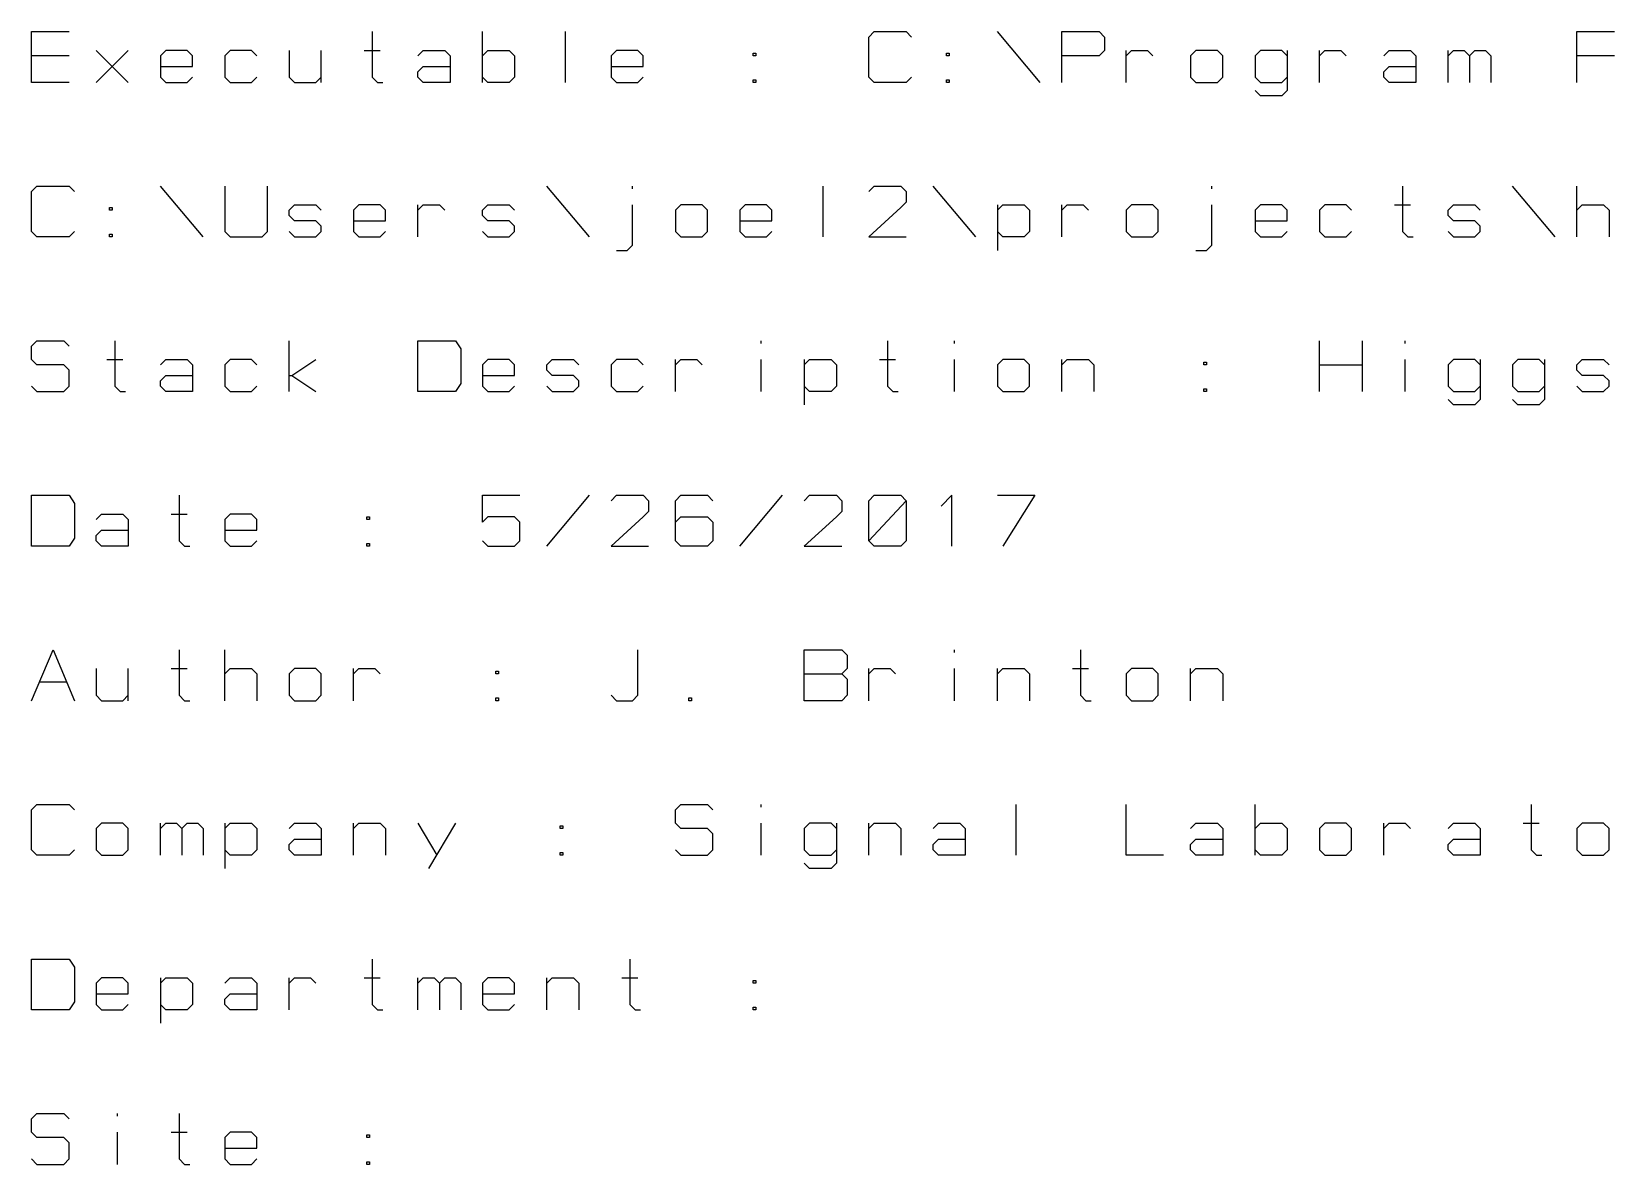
# Model space of a CAD drawing. Extents: x 0 to 291, y 0 to 144.
# Drawn here: x 0 to 49.16, y 108.61 to 143.79 of the extents above; entities that cross this region are included whole.
import ezdxf

# ---------------------------------------------------------------- set-up
doc = ezdxf.new("R2010")
doc.units = 0

msp = doc.modelspace()

# ---------------------------------------------------------------- linework, layer by layer
at = {"layer": 'StackupLayer'}
for p, q in [((0, 142.215), (0, 143.792)), ((0, 143.792), (1.162, 143.792)), ((10.581, 143.792), (10.581, 142.381)), ((14, 142.215), (14, 143.792)), ((16.581, 142.215), (16.581, 143.792)), ((26, 143.626), (26.166, 143.792)), ((26, 142.381), (26, 143.626)), ((26.166, 143.792), (27.162, 143.792)), ((27.162, 143.792), (27.328, 143.626)), ((31.328, 142.215), (30, 143.792)), ((32, 142.215), (32, 143.792)), ((32, 143.792), (33.162, 143.792)), ((33.162, 143.792), (33.328, 143.626)), ((33.328, 143.626), (33.328, 143.211)), ((48, 142.215), (48, 143.792)), ((48, 143.792), (49.162, 143.792)), ((2, 142.215), (2.996, 143.211)), ((2, 143.211), (2.996, 142.215)), ((4.166, 143.211), (4, 143.045)), ((4.83, 143.211), (4.166, 143.211)), ((4.996, 143.045), (4.83, 143.211)), ((6.166, 143.211), (6, 143.045)), ((6.83, 143.211), (6.166, 143.211)), ((6.996, 143.045), (6.83, 143.211)), ((8, 143.211), (8, 142.381)), ((8.996, 142.215), (8.996, 143.211)), ((10.332, 143.211), (10.83, 143.211)), ((12, 143.045), (12.166, 143.211)), ((12.166, 143.211), (12.83, 143.211)), ((12.83, 143.211), (12.996, 143.045)), ((14, 143.045), (14.166, 143.211)), ((14.166, 143.211), (14.83, 143.211)), ((14.83, 143.211), (14.996, 143.045)), ((18.166, 143.211), (18, 143.045)), ((18.83, 143.211), (18.166, 143.211)), ((18.996, 143.045), (18.83, 143.211)), ((22.415, 143.045), (22.415, 143.128)), ((22.415, 143.128), (22.498, 143.128)), ((22.498, 143.128), (22.498, 143.045)), ((28.415, 143.045), (28.415, 143.128)), ((28.415, 143.128), (28.498, 143.128)), ((28.498, 143.128), (28.498, 143.045)), ((33.328, 143.211), (33.162, 143.045)), ((34, 142.215), (34, 143.211)), ((34, 143.045), (34.166, 143.211)), ((34.166, 143.211), (34.664, 143.211)), ((34.664, 143.211), (34.83, 143.045)), ((36.166, 143.211), (36, 143.045)), ((36.83, 143.211), (36.166, 143.211)), ((36.996, 143.045), (36.83, 143.211)), ((38.166, 143.211), (38, 143.045)), ((38.83, 143.211), (38.166, 143.211)), ((38.996, 143.045), (38.83, 143.211)), ((38.996, 143.211), (38.996, 141.966)), ((40, 142.215), (40, 143.211)), ((40, 143.045), (40.166, 143.211)), ((40.166, 143.211), (40.664, 143.211)), ((40.664, 143.211), (40.83, 143.045)), ((42, 143.045), (42.166, 143.211)), ((42.166, 143.211), (42.83, 143.211)), ((42.83, 143.211), (42.996, 143.045)), ((44, 142.215), (44, 143.211)), ((44, 143.045), (44.166, 143.211)), ((44.166, 143.211), (44.498, 143.211)), ((44.498, 143.211), (44.664, 143.045)), ((44.664, 143.045), (44.83, 143.211)), ((44.83, 143.211), (45.162, 143.211)), ((45.162, 143.211), (45.328, 143.045)), ((1.162, 143.045), (0, 143.045)), ((4, 143.045), (4, 142.381)), ((4, 142.713), (4.996, 142.713)), ((4.996, 142.713), (4.996, 143.045)), ((6, 143.045), (6, 142.381)), ((12, 142.547), (12.166, 142.713)), ((12.166, 142.713), (12.996, 142.713)), ((12.996, 143.045), (12.996, 142.215)), ((14.996, 143.045), (14.996, 142.381)), ((18, 143.045), (18, 142.381)), ((18, 142.713), (18.996, 142.713)), ((18.996, 142.713), (18.996, 143.045)), ((22.498, 143.045), (22.415, 143.045)), ((28.498, 143.045), (28.415, 143.045)), ((33.162, 143.045), (32, 143.045)), ((36, 143.045), (36, 142.381)), ((36.996, 142.381), (36.996, 143.045)), ((38, 143.045), (38, 142.381)), ((42, 142.547), (42.166, 142.713)), ((42.166, 142.713), (42.996, 142.713)), ((42.996, 143.045), (42.996, 142.215)), ((44.664, 143.045), (44.664, 142.215)), ((45.328, 143.045), (45.328, 142.215)), ((49.162, 143.045), (48, 143.045)), ((1.162, 142.215), (0, 142.215)), ((4, 142.381), (4.166, 142.215)), ((4.166, 142.215), (4.83, 142.215)), ((4.83, 142.215), (4.996, 142.381)), ((6, 142.381), (6.166, 142.215)), ((6.166, 142.215), (6.83, 142.215)), ((6.83, 142.215), (6.996, 142.381)), ((8, 142.381), (8.166, 142.215)), ((8.166, 142.215), (8.83, 142.215)), ((8.83, 142.215), (8.996, 142.381)), ((10.581, 142.381), (10.747, 142.215)), ((10.747, 142.215), (10.913, 142.215)), ((12, 142.381), (12, 142.547)), ((12.166, 142.215), (12, 142.381)), ((12.996, 142.215), (12.166, 142.215)), ((12.996, 142.381), (12.996, 142.215)), ((14.166, 142.215), (14, 142.381)), ((14.83, 142.215), (14.166, 142.215)), ((14.996, 142.381), (14.83, 142.215)), ((18, 142.381), (18.166, 142.215)), ((18.166, 142.215), (18.83, 142.215)), ((18.83, 142.215), (18.996, 142.381)), ((22.415, 142.215), (22.415, 142.298)), ((22.415, 142.298), (22.498, 142.298)), ((22.498, 142.215), (22.415, 142.215)), ((22.498, 142.298), (22.498, 142.215)), ((26.166, 142.215), (26, 142.381)), ((27.162, 142.215), (26.166, 142.215)), ((27.328, 142.381), (27.162, 142.215)), ((28.415, 142.215), (28.415, 142.298)), ((28.415, 142.298), (28.498, 142.298)), ((28.498, 142.215), (28.415, 142.215)), ((28.498, 142.298), (28.498, 142.215)), ((36, 142.381), (36.166, 142.215)), ((36.166, 142.215), (36.83, 142.215)), ((36.83, 142.215), (36.996, 142.381)), ((38, 142.381), (38.166, 142.215)), ((38.166, 142.215), (38.83, 142.215)), ((38.83, 142.215), (38.996, 142.381)), ((42, 142.381), (42, 142.547)), ((42.166, 142.215), (42, 142.381)), ((42.996, 142.215), (42.166, 142.215)), ((42.996, 142.381), (42.996, 142.215)), ((38.166, 141.8), (38, 141.966)), ((38.83, 141.8), (38.166, 141.8)), ((38.996, 141.966), (38.83, 141.8)), ((0, 138.826), (0.166, 138.992)), ((0, 137.581), (0, 138.826)), ((0.166, 138.992), (1.162, 138.992)), ((1.162, 138.992), (1.328, 138.826)), ((5.328, 137.415), (4, 138.992)), ((6, 138.992), (6, 137.581)), ((7.328, 137.581), (7.328, 138.992)), ((17.328, 137.415), (16, 138.992)), ((18.664, 138.909), (18.664, 138.992)), ((24.581, 137.415), (24.581, 138.992)), ((26, 138.826), (26.166, 138.992)), ((26.166, 138.992), (26.996, 138.992)), ((26.996, 138.992), (27.162, 138.826)), ((27.162, 138.826), (27.162, 138.494)), ((29.328, 137.415), (28, 138.992)), ((36.664, 138.909), (36.664, 138.992)), ((42.581, 138.992), (42.581, 137.581)), ((47.328, 137.415), (46, 138.992)), ((48, 137.415), (48, 138.992)), ((2.415, 138.245), (2.415, 138.328)), ((2.415, 138.328), (2.498, 138.328)), ((2.498, 138.245), (2.415, 138.245)), ((2.498, 138.328), (2.498, 138.245)), ((8, 138.245), (8.166, 138.411)), ((8, 138.079), (8, 138.245)), ((8.166, 138.411), (8.83, 138.411)), ((8.83, 138.411), (8.996, 138.245)), ((10.166, 138.411), (10, 138.245)), ((10, 138.245), (10, 137.581)), ((10.83, 138.411), (10.166, 138.411)), ((10.996, 138.245), (10.83, 138.411)), ((10.996, 137.913), (10.996, 138.245)), ((12, 137.415), (12, 138.411)), ((12, 138.245), (12.166, 138.411)), ((12.166, 138.411), (12.664, 138.411)), ((12.664, 138.411), (12.83, 138.245)), ((14, 138.245), (14.166, 138.411)), ((14, 138.079), (14, 138.245)), ((14.166, 138.411), (14.83, 138.411)), ((14.83, 138.411), (14.996, 138.245)), ((18.664, 137.166), (18.664, 138.411)), ((20.166, 138.411), (20, 138.245)), ((20, 138.245), (20, 137.581)), ((20.83, 138.411), (20.166, 138.411)), ((20.996, 138.245), (20.83, 138.411)), ((20.996, 137.581), (20.996, 138.245)), ((22.166, 138.411), (22, 138.245)), ((22, 138.245), (22, 137.581)), ((22.83, 138.411), (22.166, 138.411)), ((22.996, 138.245), (22.83, 138.411)), ((22.996, 137.913), (22.996, 138.245)), ((26.996, 138.328), (26, 137.415)), ((27.162, 138.494), (26.996, 138.328)), ((30, 138.411), (30, 137)), ((30, 138.245), (30.166, 138.411)), ((30.166, 138.411), (30.83, 138.411)), ((30.83, 138.411), (30.996, 138.245)), ((30.996, 138.245), (30.996, 137.581)), ((32, 137.415), (32, 138.411)), ((32, 138.245), (32.166, 138.411)), ((32.166, 138.411), (32.664, 138.411)), ((32.664, 138.411), (32.83, 138.245)), ((34.166, 138.411), (34, 138.245)), ((34, 138.245), (34, 137.581)), ((34.83, 138.411), (34.166, 138.411)), ((34.996, 138.245), (34.83, 138.411)), ((34.996, 137.581), (34.996, 138.245)), ((36.664, 137.166), (36.664, 138.411)), ((38.166, 138.411), (38, 138.245)), ((38, 138.245), (38, 137.581)), ((38.83, 138.411), (38.166, 138.411)), ((38.996, 138.245), (38.83, 138.411)), ((38.996, 137.913), (38.996, 138.245)), ((40.166, 138.411), (40, 138.245)), ((40, 138.245), (40, 137.581)), ((40.83, 138.411), (40.166, 138.411)), ((40.996, 138.245), (40.83, 138.411)), ((42.332, 138.411), (42.83, 138.411)), ((44, 138.245), (44.166, 138.411)), ((44, 138.079), (44, 138.245)), ((44.166, 138.411), (44.83, 138.411)), ((44.83, 138.411), (44.996, 138.245)), ((48, 138.245), (48.166, 138.411)), ((48.166, 138.411), (48.83, 138.411)), ((48.83, 138.411), (48.996, 138.245)), ((48.996, 138.245), (48.996, 137.415)), ((8.166, 137.913), (8, 138.079)), ((8.83, 137.913), (8.166, 137.913)), ((8.996, 137.747), (8.83, 137.913)), ((8.996, 137.581), (8.996, 137.747)), ((10, 137.913), (10.996, 137.913)), ((14.166, 137.913), (14, 138.079)), ((14.83, 137.913), (14.166, 137.913)), ((14.996, 137.747), (14.83, 137.913)), ((14.996, 137.581), (14.996, 137.747)), ((22, 137.913), (22.996, 137.913)), ((38, 137.913), (38.996, 137.913)), ((44.166, 137.913), (44, 138.079)), ((44.83, 137.913), (44.166, 137.913)), ((44.996, 137.747), (44.83, 137.913)), ((44.996, 137.581), (44.996, 137.747)), ((0.166, 137.415), (0, 137.581)), ((1.162, 137.415), (0.166, 137.415)), ((1.328, 137.581), (1.162, 137.415)), ((2.415, 137.415), (2.415, 137.498)), ((2.415, 137.498), (2.498, 137.498)), ((2.498, 137.415), (2.415, 137.415)), ((2.498, 137.498), (2.498, 137.415)), ((6, 137.581), (6.166, 137.415)), ((6.166, 137.415), (7.162, 137.415)), ((7.162, 137.415), (7.328, 137.581)), ((8, 137.581), (8.166, 137.415)), ((8.166, 137.415), (8.83, 137.415)), ((8.83, 137.415), (8.996, 137.581)), ((10, 137.581), (10.166, 137.415)), ((10.166, 137.415), (10.83, 137.415)), ((10.83, 137.415), (10.996, 137.581)), ((14, 137.581), (14.166, 137.415)), ((14.166, 137.415), (14.83, 137.415)), ((14.83, 137.415), (14.996, 137.581)), ((18.498, 137), (18.664, 137.166)), ((20, 137.581), (20.166, 137.415)), ((20.166, 137.415), (20.83, 137.415)), ((20.83, 137.415), (20.996, 137.581)), ((22, 137.581), (22.166, 137.415)), ((22.166, 137.415), (22.83, 137.415)), ((22.83, 137.415), (22.996, 137.581)), ((26, 137.415), (27.162, 137.415)), ((30.166, 137.415), (30, 137.581)), ((30.83, 137.415), (30.166, 137.415)), ((30.996, 137.581), (30.83, 137.415)), ((34, 137.581), (34.166, 137.415)), ((34.166, 137.415), (34.83, 137.415)), ((34.83, 137.415), (34.996, 137.581)), ((36.498, 137), (36.664, 137.166)), ((38, 137.581), (38.166, 137.415)), ((38.166, 137.415), (38.83, 137.415)), ((38.83, 137.415), (38.996, 137.581)), ((40, 137.581), (40.166, 137.415)), ((40.166, 137.415), (40.83, 137.415)), ((40.83, 137.415), (40.996, 137.581)), ((42.581, 137.581), (42.747, 137.415)), ((42.747, 137.415), (42.913, 137.415)), ((44, 137.581), (44.166, 137.415)), ((44.166, 137.415), (44.83, 137.415)), ((44.83, 137.415), (44.996, 137.581)), ((18.166, 137), (18.498, 137)), ((36.166, 137), (36.498, 137)), ((0, 134.026), (0.166, 134.192)), ((0, 133.611), (0, 134.026)), ((0.166, 134.192), (0.996, 134.192)), ((0.996, 134.192), (1.162, 134.026)), ((2.581, 134.192), (2.581, 132.781)), ((8, 132.615), (8, 134.192)), ((12, 132.615), (12, 134.192)), ((12, 134.192), (13.162, 134.192)), ((13.162, 134.192), (13.328, 133.943)), ((13.328, 133.943), (13.328, 132.864)), ((22.664, 134.109), (22.664, 134.192)), ((26.581, 134.192), (26.581, 132.781)), ((28.664, 134.109), (28.664, 134.192)), ((40, 132.615), (40, 134.192)), ((41.328, 134.192), (41.328, 132.615)), ((42.664, 134.109), (42.664, 134.192)), ((0.166, 133.445), (0, 133.611)), ((0.996, 133.445), (0.166, 133.445)), ((1.162, 133.279), (0.996, 133.445)), ((1.162, 132.781), (1.162, 133.279)), ((2.332, 133.611), (2.83, 133.611)), ((4, 133.445), (4.166, 133.611)), ((4.166, 133.611), (4.83, 133.611)), ((4.83, 133.611), (4.996, 133.445)), ((4.996, 133.445), (4.996, 132.615)), ((6.166, 133.611), (6, 133.445)), ((6, 133.445), (6, 132.781)), ((6.83, 133.611), (6.166, 133.611)), ((6.996, 133.445), (6.83, 133.611)), ((8.083, 133.113), (8.83, 133.611)), ((14.166, 133.611), (14, 133.445)), ((14, 133.445), (14, 132.781)), ((14.83, 133.611), (14.166, 133.611)), ((14.996, 133.445), (14.83, 133.611)), ((14.996, 133.113), (14.996, 133.445)), ((16, 133.445), (16.166, 133.611)), ((16, 133.279), (16, 133.445)), ((16.166, 133.113), (16, 133.279)), ((16.166, 133.611), (16.83, 133.611)), ((16.83, 133.611), (16.996, 133.445)), ((18.166, 133.611), (18, 133.445)), ((18, 133.445), (18, 132.781)), ((18.83, 133.611), (18.166, 133.611)), ((18.996, 133.445), (18.83, 133.611)), ((20, 132.615), (20, 133.611)), ((20, 133.445), (20.166, 133.611)), ((20.166, 133.611), (20.664, 133.611)), ((20.664, 133.611), (20.83, 133.445)), ((22.664, 132.615), (22.664, 133.611)), ((24, 133.611), (24, 132.2)), ((24, 133.445), (24.166, 133.611)), ((24.166, 133.611), (24.83, 133.611)), ((24.83, 133.611), (24.996, 133.445)), ((24.996, 133.445), (24.996, 132.781)), ((26.332, 133.611), (26.83, 133.611)), ((28.664, 132.615), (28.664, 133.611)), ((30.166, 133.611), (30, 133.445)), ((30, 133.445), (30, 132.781)), ((30.83, 133.611), (30.166, 133.611)), ((30.996, 133.445), (30.83, 133.611)), ((30.996, 132.781), (30.996, 133.445)), ((32, 132.615), (32, 133.611)), ((32, 133.445), (32.166, 133.611)), ((32.166, 133.611), (32.83, 133.611)), ((32.83, 133.611), (32.996, 133.445)), ((32.996, 133.445), (32.996, 132.615)), ((36.415, 133.445), (36.415, 133.528)), ((36.415, 133.528), (36.498, 133.528)), ((36.498, 133.445), (36.415, 133.445)), ((36.498, 133.528), (36.498, 133.445)), ((40, 133.445), (41.328, 133.445)), ((42.664, 132.615), (42.664, 133.611)), ((44.166, 133.611), (44, 133.445)), ((44, 133.445), (44, 132.781)), ((44.83, 133.611), (44.166, 133.611)), ((44.996, 133.445), (44.83, 133.611)), ((44.996, 133.611), (44.996, 132.366)), ((46.166, 133.611), (46, 133.445)), ((46, 133.445), (46, 132.781)), ((46.83, 133.611), (46.166, 133.611)), ((46.996, 133.445), (46.83, 133.611)), ((46.996, 133.611), (46.996, 132.366)), ((48, 133.445), (48.166, 133.611)), ((48, 133.279), (48, 133.445)), ((48.166, 133.113), (48, 133.279)), ((48.166, 133.611), (48.83, 133.611)), ((48.83, 133.611), (48.996, 133.445)), ((0, 132.781), (0.166, 132.615)), ((0.996, 132.615), (1.162, 132.781)), ((2.581, 132.781), (2.747, 132.615)), ((4, 132.947), (4.166, 133.113)), ((4, 132.781), (4, 132.947)), ((4.166, 132.615), (4, 132.781)), ((4.166, 133.113), (4.996, 133.113)), ((4.996, 132.781), (4.996, 132.615)), ((6, 132.781), (6.166, 132.615)), ((6.83, 132.615), (6.996, 132.781)), ((8, 133.113), (8.083, 133.113)), ((8.083, 133.113), (8.83, 132.615)), ((13.328, 132.864), (13.162, 132.615)), ((14, 133.113), (14.996, 133.113)), ((14, 132.781), (14.166, 132.615)), ((14.83, 132.615), (14.996, 132.781)), ((16, 132.781), (16.166, 132.615)), ((16.83, 133.113), (16.166, 133.113)), ((16.996, 132.947), (16.83, 133.113)), ((16.83, 132.615), (16.996, 132.781)), ((16.996, 132.781), (16.996, 132.947)), ((18, 132.781), (18.166, 132.615)), ((18.83, 132.615), (18.996, 132.781)), ((24.166, 132.615), (24, 132.781)), ((24.996, 132.781), (24.83, 132.615)), ((26.581, 132.781), (26.747, 132.615)), ((30, 132.781), (30.166, 132.615)), ((30.83, 132.615), (30.996, 132.781)), ((44, 132.781), (44.166, 132.615)), ((44.83, 132.615), (44.996, 132.781)), ((46, 132.781), (46.166, 132.615)), ((46.83, 132.615), (46.996, 132.781)), ((48, 132.781), (48.166, 132.615)), ((48.83, 133.113), (48.166, 133.113)), ((48.996, 132.947), (48.83, 133.113)), ((48.83, 132.615), (48.996, 132.781)), ((48.996, 132.781), (48.996, 132.947)), ((0.166, 132.615), (0.996, 132.615)), ((2.747, 132.615), (2.913, 132.615)), ((4.996, 132.615), (4.166, 132.615)), ((6.166, 132.615), (6.83, 132.615)), ((13.162, 132.615), (12, 132.615)), ((14.166, 132.615), (14.83, 132.615)), ((16.166, 132.615), (16.83, 132.615)), ((18.166, 132.615), (18.83, 132.615)), ((24.83, 132.615), (24.166, 132.615)), ((26.747, 132.615), (26.913, 132.615)), ((30.166, 132.615), (30.83, 132.615)), ((36.415, 132.615), (36.415, 132.698)), ((36.415, 132.698), (36.498, 132.698)), ((36.498, 132.615), (36.415, 132.615)), ((36.498, 132.698), (36.498, 132.615)), ((44.166, 132.2), (44, 132.366)), ((44.166, 132.615), (44.83, 132.615)), ((44.996, 132.366), (44.83, 132.2)), ((46.166, 132.2), (46, 132.366)), ((46.166, 132.615), (46.83, 132.615)), ((46.996, 132.366), (46.83, 132.2)), ((48.166, 132.615), (48.83, 132.615)), ((44.83, 132.2), (44.166, 132.2)), ((46.83, 132.2), (46.166, 132.2)), ((0, 127.815), (0, 129.392)), ((0, 129.392), (1.162, 129.392)), ((1.162, 129.392), (1.328, 129.143)), ((4.581, 129.392), (4.581, 127.981)), ((14, 128.562), (14, 129.392)), ((14, 129.392), (15.162, 129.392)), ((16, 127.815), (17.328, 129.392)), ((18, 129.226), (18.166, 129.392)), ((18.166, 129.392), (18.996, 129.392)), ((18.996, 129.392), (19.162, 129.226)), ((20, 129.226), (20.166, 129.392)), ((20.166, 129.392), (20.996, 129.392)), ((20.996, 129.392), (21.162, 129.226)), ((22, 127.815), (23.328, 129.392)), ((24, 129.226), (24.166, 129.392)), ((24.166, 129.392), (24.996, 129.392)), ((24.996, 129.392), (25.162, 129.226)), ((26, 129.226), (26.166, 129.392)), ((26.166, 129.392), (26.996, 129.392)), ((26.996, 129.392), (27.162, 129.226)), ((28.581, 129.392), (28.249, 129.06)), ((28.581, 127.815), (28.581, 129.392)), ((30, 129.392), (31.162, 129.392)), ((31.162, 129.392), (30.166, 127.815)), ((1.328, 129.143), (1.328, 128.064)), ((2, 128.645), (2.166, 128.811)), ((2.166, 128.811), (2.83, 128.811)), ((2.83, 128.811), (2.996, 128.645)), ((4.332, 128.811), (4.83, 128.811)), ((6.166, 128.811), (6, 128.645)), ((6.83, 128.811), (6.166, 128.811)), ((6.996, 128.645), (6.83, 128.811)), ((19.162, 128.894), (18.996, 128.728)), ((19.162, 129.226), (19.162, 128.894)), ((20, 127.981), (20, 129.226)), ((25.162, 128.894), (24.996, 128.728)), ((25.162, 129.226), (25.162, 128.894)), ((26, 127.981), (26, 129.226)), ((26, 127.981), (27.162, 129.226)), ((27.162, 129.226), (27.162, 127.981)), ((2, 128.147), (2.166, 128.313)), ((2.166, 128.313), (2.996, 128.313)), ((2.996, 128.645), (2.996, 127.815)), ((6, 128.645), (6, 127.981)), ((6, 128.313), (6.996, 128.313)), ((6.996, 128.313), (6.996, 128.645)), ((10.415, 128.645), (10.415, 128.728)), ((10.415, 128.728), (10.498, 128.728)), ((10.498, 128.645), (10.415, 128.645)), ((10.498, 128.728), (10.498, 128.645)), ((14.166, 128.728), (14, 128.562)), ((14.996, 128.728), (14.166, 128.728)), ((15.162, 128.562), (14.996, 128.728)), ((15.162, 127.981), (15.162, 128.562)), ((18.996, 128.728), (18, 127.815)), ((20, 128.562), (20.166, 128.728)), ((20.166, 128.728), (20.996, 128.728)), ((20.996, 128.728), (21.162, 128.562)), ((21.162, 128.562), (21.162, 127.981)), ((24.996, 128.728), (24, 127.815)), ((1.328, 128.064), (1.162, 127.815)), ((2, 127.981), (2, 128.147)), ((2.166, 127.815), (2, 127.981)), ((2.996, 127.981), (2.996, 127.815)), ((4.581, 127.981), (4.747, 127.815)), ((6, 127.981), (6.166, 127.815)), ((6.83, 127.815), (6.996, 127.981)), ((10.415, 127.815), (10.415, 127.898)), ((10.415, 127.898), (10.498, 127.898)), ((10.498, 127.898), (10.498, 127.815)), ((14, 127.981), (14.166, 127.815)), ((14.996, 127.815), (15.162, 127.981)), ((20.166, 127.815), (20, 127.981)), ((21.162, 127.981), (20.996, 127.815)), ((26.166, 127.815), (26, 127.981)), ((27.162, 127.981), (26.996, 127.815)), ((1.162, 127.815), (0, 127.815)), ((2.996, 127.815), (2.166, 127.815)), ((4.747, 127.815), (4.913, 127.815)), ((6.166, 127.815), (6.83, 127.815)), ((10.498, 127.815), (10.415, 127.815)), ((14.166, 127.815), (14.996, 127.815)), ((18, 127.815), (19.162, 127.815)), ((20.996, 127.815), (20.166, 127.815)), ((24, 127.815), (25.162, 127.815)), ((26.996, 127.815), (26.166, 127.815)), ((0, 123.015), (0.664, 124.592)), ((0.664, 124.592), (1.328, 123.015)), ((4.581, 124.592), (4.581, 123.181)), ((6, 123.015), (6, 124.592)), ((18.83, 123.181), (18.83, 124.592)), ((24, 123.015), (24, 124.592)), ((24, 124.592), (25.162, 124.592)), ((25.162, 124.592), (25.328, 124.426)), ((25.328, 124.426), (25.328, 124.011)), ((28.664, 124.509), (28.664, 124.592)), ((32.581, 124.592), (32.581, 123.181)), ((2, 124.011), (2, 123.181)), ((2.996, 123.015), (2.996, 124.011)), ((4.332, 124.011), (4.83, 124.011)), ((6, 123.845), (6.166, 124.011)), ((6.166, 124.011), (6.83, 124.011)), ((6.83, 124.011), (6.996, 123.845)), ((8.166, 124.011), (8, 123.845)), ((8.83, 124.011), (8.166, 124.011)), ((8.996, 123.845), (8.83, 124.011)), ((10, 123.015), (10, 124.011)), ((10, 123.845), (10.166, 124.011)), ((10.166, 124.011), (10.664, 124.011)), ((10.664, 124.011), (10.83, 123.845)), ((14.415, 123.845), (14.415, 123.928)), ((14.415, 123.928), (14.498, 123.928)), ((14.498, 123.928), (14.498, 123.845)), ((25.328, 124.011), (25.162, 123.845)), ((26, 123.015), (26, 124.011)), ((26, 123.845), (26.166, 124.011)), ((26.166, 124.011), (26.664, 124.011)), ((26.664, 124.011), (26.83, 123.845)), ((28.664, 123.015), (28.664, 124.011)), ((30, 123.015), (30, 124.011)), ((30, 123.845), (30.166, 124.011)), ((30.166, 124.011), (30.83, 124.011)), ((30.83, 124.011), (30.996, 123.845)), ((32.332, 124.011), (32.83, 124.011)), ((34.166, 124.011), (34, 123.845)), ((34.83, 124.011), (34.166, 124.011)), ((34.996, 123.845), (34.83, 124.011)), ((36, 123.015), (36, 124.011)), ((36, 123.845), (36.166, 124.011)), ((36.166, 124.011), (36.83, 124.011)), ((36.83, 124.011), (36.996, 123.845)), ((0.249, 123.596), (1.079, 123.596)), ((6.996, 123.845), (6.996, 123.015)), ((8, 123.845), (8, 123.181)), ((8.996, 123.181), (8.996, 123.845)), ((14.498, 123.845), (14.415, 123.845)), ((24, 123.845), (25.162, 123.845)), ((25.162, 123.845), (25.328, 123.679)), ((25.328, 123.679), (25.328, 123.181)), ((30.996, 123.845), (30.996, 123.015)), ((34, 123.845), (34, 123.181)), ((34.996, 123.181), (34.996, 123.845)), ((36.996, 123.845), (36.996, 123.015)), ((2, 123.181), (2.166, 123.015)), ((2.166, 123.015), (2.83, 123.015)), ((2.83, 123.015), (2.996, 123.181)), ((4.581, 123.181), (4.747, 123.015)), ((4.747, 123.015), (4.913, 123.015)), ((8, 123.181), (8.166, 123.015)), ((8.166, 123.015), (8.83, 123.015)), ((8.83, 123.015), (8.996, 123.181)), ((14.415, 123.015), (14.415, 123.098)), ((14.415, 123.098), (14.498, 123.098)), ((14.498, 123.015), (14.415, 123.015)), ((14.498, 123.098), (14.498, 123.015)), ((18, 123.181), (18.166, 123.015)), ((18.166, 123.015), (18.664, 123.015)), ((18.664, 123.015), (18.83, 123.181)), ((20.415, 123.015), (20.415, 123.098)), ((20.415, 123.098), (20.498, 123.098)), ((20.498, 123.015), (20.415, 123.015)), ((20.498, 123.098), (20.498, 123.015)), ((25.162, 123.015), (24, 123.015)), ((25.328, 123.181), (25.162, 123.015)), ((32.581, 123.181), (32.747, 123.015)), ((32.747, 123.015), (32.913, 123.015)), ((34, 123.181), (34.166, 123.015)), ((34.166, 123.015), (34.83, 123.015)), ((34.83, 123.015), (34.996, 123.181)), ((0, 119.626), (0.166, 119.792)), ((0, 118.381), (0, 119.626)), ((0.166, 119.792), (1.162, 119.792)), ((1.162, 119.792), (1.328, 119.626)), ((20, 119.626), (20.166, 119.792)), ((20, 119.211), (20, 119.626)), ((20.166, 119.792), (20.996, 119.792)), ((20.996, 119.792), (21.162, 119.626)), ((22.664, 119.709), (22.664, 119.792)), ((30.581, 118.215), (30.581, 119.792)), ((34, 118.215), (34, 119.792)), ((38, 118.215), (38, 119.792)), ((46.581, 119.792), (46.581, 118.381)), ((2.166, 119.211), (2, 119.045)), ((2, 119.045), (2, 118.381)), ((2.83, 119.211), (2.166, 119.211)), ((2.996, 119.045), (2.83, 119.211)), ((2.996, 118.381), (2.996, 119.045)), ((4, 118.215), (4, 119.211)), ((4, 119.045), (4.166, 119.211)), ((4.166, 119.211), (4.498, 119.211)), ((4.498, 119.211), (4.664, 119.045)), ((4.664, 119.045), (4.83, 119.211)), ((4.664, 119.045), (4.664, 118.215)), ((4.83, 119.211), (5.162, 119.211)), ((5.162, 119.211), (5.328, 119.045)), ((5.328, 119.045), (5.328, 118.215)), ((6, 119.211), (6, 117.8)), ((6, 119.045), (6.166, 119.211)), ((6.166, 119.211), (6.83, 119.211)), ((6.83, 119.211), (6.996, 119.045)), ((6.996, 119.045), (6.996, 118.381)), ((8, 119.045), (8.166, 119.211)), ((8.166, 119.211), (8.83, 119.211)), ((8.83, 119.211), (8.996, 119.045)), ((8.996, 119.045), (8.996, 118.215)), ((10, 118.215), (10, 119.211)), ((10, 119.045), (10.166, 119.211)), ((10.166, 119.211), (10.83, 119.211)), ((10.83, 119.211), (10.996, 119.045)), ((10.996, 119.045), (10.996, 118.215)), ((12, 119.211), (12.581, 118.215)), ((13.162, 119.211), (12.332, 117.8)), ((16.415, 119.045), (16.415, 119.128)), ((16.415, 119.128), (16.498, 119.128)), ((16.498, 119.045), (16.415, 119.045)), ((16.498, 119.128), (16.498, 119.045)), ((20.166, 119.045), (20, 119.211)), ((20.996, 119.045), (20.166, 119.045)), ((21.162, 118.879), (20.996, 119.045)), ((22.664, 118.215), (22.664, 119.211)), ((24.166, 119.211), (24, 119.045)), ((24, 119.045), (24, 118.381)), ((24.83, 119.211), (24.166, 119.211)), ((24.996, 119.045), (24.83, 119.211)), ((24.996, 119.211), (24.996, 117.966)), ((26, 118.215), (26, 119.211)), ((26, 119.045), (26.166, 119.211)), ((26.166, 119.211), (26.83, 119.211)), ((26.83, 119.211), (26.996, 119.045)), ((26.996, 119.045), (26.996, 118.215)), ((28, 119.045), (28.166, 119.211)), ((28.166, 119.211), (28.83, 119.211)), ((28.83, 119.211), (28.996, 119.045)), ((28.996, 119.045), (28.996, 118.215)), ((36, 119.045), (36.166, 119.211)), ((36.166, 119.211), (36.83, 119.211)), ((36.83, 119.211), (36.996, 119.045)), ((36.996, 119.045), (36.996, 118.215)), ((38, 119.045), (38.166, 119.211)), ((38.166, 119.211), (38.83, 119.211)), ((38.83, 119.211), (38.996, 119.045)), ((38.996, 119.045), (38.996, 118.381)), ((40.166, 119.211), (40, 119.045)), ((40, 119.045), (40, 118.381)), ((40.83, 119.211), (40.166, 119.211)), ((40.996, 119.045), (40.83, 119.211)), ((40.996, 118.381), (40.996, 119.045)), ((42, 118.215), (42, 119.211)), ((42, 119.045), (42.166, 119.211)), ((42.166, 119.211), (42.664, 119.211)), ((42.664, 119.211), (42.83, 119.045)), ((44, 119.045), (44.166, 119.211)), ((44.166, 119.211), (44.83, 119.211)), ((44.83, 119.211), (44.996, 119.045)), ((44.996, 119.045), (44.996, 118.215)), ((46.332, 119.211), (46.83, 119.211)), ((48.166, 119.211), (48, 119.045)), ((48, 119.045), (48, 118.381)), ((48.83, 119.211), (48.166, 119.211)), ((48.996, 119.045), (48.83, 119.211)), ((48.996, 118.381), (48.996, 119.045)), ((8, 118.547), (8.166, 118.713)), ((8, 118.381), (8, 118.547)), ((8.166, 118.713), (8.996, 118.713)), ((21.162, 118.381), (21.162, 118.879)), ((28, 118.547), (28.166, 118.713)), ((28, 118.381), (28, 118.547)), ((28.166, 118.713), (28.996, 118.713)), ((36, 118.547), (36.166, 118.713)), ((36, 118.381), (36, 118.547)), ((36.166, 118.713), (36.996, 118.713)), ((44, 118.547), (44.166, 118.713)), ((44, 118.381), (44, 118.547)), ((44.166, 118.713), (44.996, 118.713)), ((0.166, 118.215), (0, 118.381)), ((1.162, 118.215), (0.166, 118.215)), ((1.328, 118.381), (1.162, 118.215)), ((2, 118.381), (2.166, 118.215)), ((2.166, 118.215), (2.83, 118.215)), ((2.83, 118.215), (2.996, 118.381)), ((6.166, 118.215), (6, 118.381)), ((6.83, 118.215), (6.166, 118.215)), ((6.996, 118.381), (6.83, 118.215)), ((8.166, 118.215), (8, 118.381)), ((8.996, 118.215), (8.166, 118.215)), ((8.996, 118.381), (8.996, 118.215)), ((16.415, 118.215), (16.415, 118.298)), ((16.415, 118.298), (16.498, 118.298)), ((16.498, 118.215), (16.415, 118.215)), ((16.498, 118.298), (16.498, 118.215)), ((20, 118.381), (20.166, 118.215)), ((20.166, 118.215), (20.996, 118.215)), ((20.996, 118.215), (21.162, 118.381)), ((24, 118.381), (24.166, 118.215)), ((24.166, 118.215), (24.83, 118.215)), ((24.83, 118.215), (24.996, 118.381)), ((28.166, 118.215), (28, 118.381)), ((28.996, 118.215), (28.166, 118.215)), ((28.996, 118.381), (28.996, 118.215)), ((35.162, 118.215), (34, 118.215)), ((36.166, 118.215), (36, 118.381)), ((36.996, 118.215), (36.166, 118.215)), ((36.996, 118.381), (36.996, 118.215)), ((38.166, 118.215), (38, 118.381)), ((38.83, 118.215), (38.166, 118.215)), ((38.996, 118.381), (38.83, 118.215)), ((40, 118.381), (40.166, 118.215)), ((40.166, 118.215), (40.83, 118.215)), ((40.83, 118.215), (40.996, 118.381)), ((44.166, 118.215), (44, 118.381)), ((44.996, 118.215), (44.166, 118.215)), ((44.996, 118.381), (44.996, 118.215)), ((46.581, 118.381), (46.747, 118.215)), ((46.747, 118.215), (46.913, 118.215)), ((48, 118.381), (48.166, 118.215)), ((48.166, 118.215), (48.83, 118.215)), ((48.83, 118.215), (48.996, 118.381)), ((24.166, 117.8), (24, 117.966)), ((24.83, 117.8), (24.166, 117.8)), ((24.996, 117.966), (24.83, 117.8)), ((0, 113.415), (0, 114.992)), ((0, 114.992), (1.162, 114.992)), ((1.162, 114.992), (1.328, 114.743)), ((1.328, 114.743), (1.328, 113.664)), ((10.581, 114.992), (10.581, 113.581)), ((18.581, 114.992), (18.581, 113.581)), ((2.166, 114.411), (2, 114.245)), ((2, 114.245), (2, 113.581)), ((2.83, 114.411), (2.166, 114.411)), ((2.996, 114.245), (2.83, 114.411)), ((2.996, 113.913), (2.996, 114.245)), ((4, 114.411), (4, 113)), ((4, 114.245), (4.166, 114.411)), ((4.166, 114.411), (4.83, 114.411)), ((4.83, 114.411), (4.996, 114.245)), ((4.996, 114.245), (4.996, 113.581)), ((6, 114.245), (6.166, 114.411)), ((6.166, 114.411), (6.83, 114.411)), ((6.83, 114.411), (6.996, 114.245)), ((6.996, 114.245), (6.996, 113.415)), ((8, 113.415), (8, 114.411)), ((8, 114.245), (8.166, 114.411)), ((8.166, 114.411), (8.664, 114.411)), ((8.664, 114.411), (8.83, 114.245)), ((10.332, 114.411), (10.83, 114.411)), ((12, 113.415), (12, 114.411)), ((12, 114.245), (12.166, 114.411)), ((12.166, 114.411), (12.498, 114.411)), ((12.498, 114.411), (12.664, 114.245)), ((12.664, 114.245), (12.83, 114.411)), ((12.664, 114.245), (12.664, 113.415)), ((12.83, 114.411), (13.162, 114.411)), ((13.162, 114.411), (13.328, 114.245)), ((13.328, 114.245), (13.328, 113.415)), ((14.166, 114.411), (14, 114.245)), ((14, 114.245), (14, 113.581)), ((14.83, 114.411), (14.166, 114.411)), ((14.996, 114.245), (14.83, 114.411)), ((14.996, 113.913), (14.996, 114.245)), ((16, 113.415), (16, 114.411)), ((16, 114.245), (16.166, 114.411)), ((16.166, 114.411), (16.83, 114.411)), ((16.83, 114.411), (16.996, 114.245)), ((16.996, 114.245), (16.996, 113.415)), ((18.332, 114.411), (18.83, 114.411)), ((22.415, 114.245), (22.415, 114.328)), ((22.415, 114.328), (22.498, 114.328)), ((22.498, 114.245), (22.415, 114.245)), ((22.498, 114.328), (22.498, 114.245)), ((1.328, 113.664), (1.162, 113.415)), ((2, 113.913), (2.996, 113.913)), ((2, 113.581), (2.166, 113.415)), ((2.83, 113.415), (2.996, 113.581)), ((4.166, 113.415), (4, 113.581)), ((4.996, 113.581), (4.83, 113.415)), ((6, 113.747), (6.166, 113.913)), ((6, 113.581), (6, 113.747)), ((6.166, 113.415), (6, 113.581)), ((6.166, 113.913), (6.996, 113.913)), ((6.996, 113.581), (6.996, 113.415)), ((10.581, 113.581), (10.747, 113.415)), ((14, 113.913), (14.996, 113.913)), ((14, 113.581), (14.166, 113.415)), ((14.83, 113.415), (14.996, 113.581)), ((18.581, 113.581), (18.747, 113.415)), ((1.162, 113.415), (0, 113.415)), ((2.166, 113.415), (2.83, 113.415)), ((4.83, 113.415), (4.166, 113.415)), ((6.996, 113.415), (6.166, 113.415)), ((10.747, 113.415), (10.913, 113.415)), ((14.166, 113.415), (14.83, 113.415)), ((18.747, 113.415), (18.913, 113.415)), ((22.415, 113.415), (22.415, 113.498)), ((22.415, 113.498), (22.498, 113.498)), ((22.498, 113.415), (22.415, 113.415)), ((22.498, 113.498), (22.498, 113.415)), ((0, 110.026), (0.166, 110.192)), ((0.166, 110.192), (0.996, 110.192)), ((0.996, 110.192), (1.162, 110.026)), ((2.664, 110.109), (2.664, 110.192)), ((4.581, 110.192), (4.581, 108.781)), ((0, 109.611), (0, 110.026)), ((0.166, 109.445), (0, 109.611)), ((0.996, 109.445), (0.166, 109.445)), ((1.162, 109.279), (0.996, 109.445)), ((1.162, 108.781), (1.162, 109.279)), ((2.664, 108.615), (2.664, 109.611)), ((4.332, 109.611), (4.83, 109.611)), ((6.166, 109.611), (6, 109.445)), ((6, 109.445), (6, 108.781)), ((6.83, 109.611), (6.166, 109.611)), ((6.996, 109.445), (6.83, 109.611)), ((6.996, 109.113), (6.996, 109.445)), ((10.415, 109.445), (10.415, 109.528)), ((10.415, 109.528), (10.498, 109.528)), ((10.498, 109.445), (10.415, 109.445)), ((10.498, 109.528), (10.498, 109.445)), ((0, 108.781), (0.166, 108.615)), ((0.996, 108.615), (1.162, 108.781)), ((4.581, 108.781), (4.747, 108.615)), ((6, 109.113), (6.996, 109.113)), ((6, 108.781), (6.166, 108.615)), ((6.83, 108.615), (6.996, 108.781)), ((10.415, 108.615), (10.415, 108.698)), ((10.415, 108.698), (10.498, 108.698)), ((10.498, 108.698), (10.498, 108.615)), ((0.166, 108.615), (0.996, 108.615)), ((4.747, 108.615), (4.913, 108.615)), ((6.166, 108.615), (6.83, 108.615)), ((10.498, 108.615), (10.415, 108.615))]:
    msp.add_line(p, q, dxfattribs=at)

doc.saveas('drawing.dxf')
